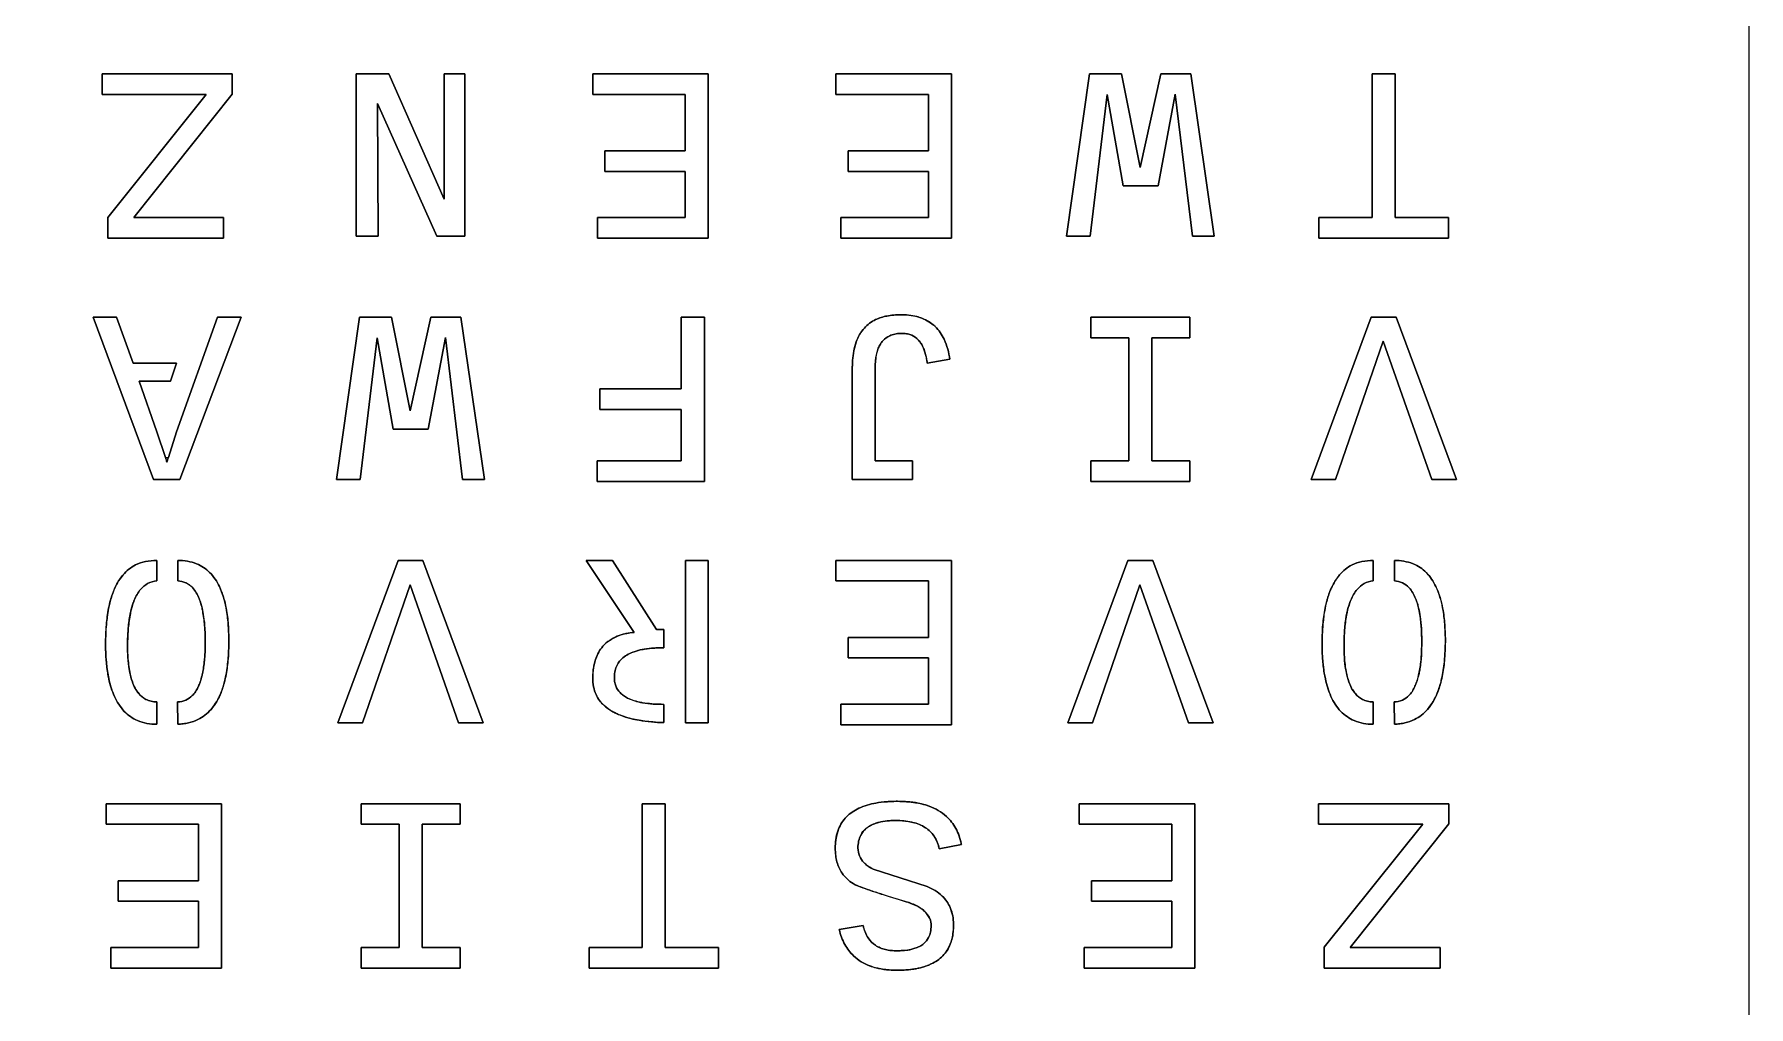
# Model space of a CAD drawing. Header units: millimetres. Extents: x -500 to 0, y -500 to 0.
# Drawn here: x -234.9 to 0, y -266.4 to -133.2 of the extents above; entities that cross this region are included whole.
import ezdxf

# ---------------------------------------------------------------- set-up
doc = ezdxf.new("R2010")
doc.units = ezdxf.units.MM
doc.layers.get('0').update_dxf_attribs({"color": 70})

msp = doc.modelspace()

# ---------------------------------------------------------------- linework, layer by layer
for points in [[(-500, 0), (0, 0), (0, -500), (-500, -500)], [(0, 0), (0, -500), (-500, -500), (-500, 0)], [(0, -500), (-500, -500), (-500, 0), (0, 0)], [(-207.76, -138.64), (-225.6, -138.64), (-225.6, -141.46), (-211.33, -141.46), (-224.82, -158.31), (-224.82, -161.15), (-208.96, -161.15), (-208.96, -158.34), (-221.24, -158.34), (-207.76, -141.41)], [(-225.6, -138.64), (-207.76, -138.64), (-207.76, -141.41), (-221.24, -158.34), (-208.96, -158.34), (-208.96, -161.15), (-224.82, -161.15), (-224.82, -158.31), (-211.33, -141.46), (-225.6, -141.46)], [(-208.96, -158.34), (-208.96, -161.15), (-224.82, -161.15), (-224.82, -158.31), (-211.33, -141.46), (-225.6, -141.46), (-225.6, -138.64), (-207.76, -138.64), (-207.76, -141.41), (-221.24, -158.34)], [(-178.74, -155.81), (-186.33, -138.64), (-190.79, -138.64), (-190.79, -160.89), (-187.76, -160.89), (-187.86, -142.72), (-179.71, -160.89), (-175.89, -160.89), (-175.89, -138.64), (-178.72, -138.64)], [(-186.33, -138.64), (-178.74, -155.81), (-178.72, -138.64), (-175.89, -138.64), (-175.89, -160.89), (-179.71, -160.89), (-187.86, -142.72), (-187.76, -160.89), (-190.79, -160.89), (-190.79, -138.64)], [(-178.72, -138.64), (-178.74, -155.81), (-186.33, -138.64), (-190.79, -138.64), (-190.79, -160.89), (-187.76, -160.89), (-187.86, -142.72), (-179.71, -160.89), (-175.89, -160.89), (-175.89, -138.64)], [(-142.55, -161.15), (-142.55, -138.64), (-158.38, -138.64), (-158.38, -141.46), (-145.71, -141.46), (-145.71, -149.19), (-156.72, -149.19), (-156.72, -152.01), (-145.71, -152.01), (-145.71, -158.34), (-157.71, -158.34), (-157.71, -161.15)], [(-142.55, -138.64), (-142.55, -161.15), (-157.71, -161.15), (-157.71, -158.34), (-145.71, -158.34), (-145.71, -152.01), (-156.72, -152.01), (-156.72, -149.19), (-145.71, -149.19), (-145.71, -141.46), (-158.38, -141.46), (-158.38, -138.64)], [(-156.72, -149.19), (-145.71, -149.19), (-145.71, -141.46), (-158.38, -141.46), (-158.38, -138.64), (-142.55, -138.64), (-142.55, -161.15), (-157.71, -161.15), (-157.71, -158.34), (-145.71, -158.34), (-145.71, -152.01), (-156.72, -152.01)], [(-109.22, -161.15), (-109.22, -138.64), (-125.05, -138.64), (-125.05, -141.46), (-112.37, -141.46), (-112.37, -149.19), (-123.39, -149.19), (-123.39, -152.01), (-112.37, -152.01), (-112.37, -158.34), (-124.38, -158.34), (-124.38, -161.15)], [(-109.22, -138.64), (-109.22, -161.15), (-124.38, -161.15), (-124.38, -158.34), (-112.37, -158.34), (-112.37, -152.01), (-123.39, -152.01), (-123.39, -149.19), (-112.37, -149.19), (-112.37, -141.46), (-125.05, -141.46), (-125.05, -138.64)], [(-123.39, -149.19), (-112.37, -149.19), (-112.37, -141.46), (-125.05, -141.46), (-125.05, -138.64), (-109.22, -138.64), (-109.22, -161.15), (-124.38, -161.15), (-124.38, -158.34), (-112.37, -158.34), (-112.37, -152.01), (-123.39, -152.01)], [(-85.94, -138.64), (-90.32, -138.64), (-93.46, -160.89), (-90.23, -160.89), (-87.91, -141.48), (-85.7, -154), (-80.92, -154), (-78.56, -141.45), (-76.22, -160.89), (-73.22, -160.89), (-76.44, -138.64), (-80.56, -138.64), (-83.37, -151.49)], [(-90.32, -138.64), (-85.94, -138.64), (-83.37, -151.49), (-80.56, -138.64), (-76.44, -138.64), (-73.22, -160.89), (-76.22, -160.89), (-78.56, -141.45), (-80.92, -154), (-85.7, -154), (-87.91, -141.48), (-90.23, -160.89), (-93.46, -160.89)], [(-80.56, -138.64), (-83.37, -151.49), (-85.94, -138.64), (-90.32, -138.64), (-93.46, -160.89), (-90.23, -160.89), (-87.91, -141.48), (-85.7, -154), (-80.92, -154), (-78.56, -141.45), (-76.22, -160.89), (-73.22, -160.89), (-76.44, -138.64)], [(-51.58, -138.64), (-51.58, -158.34), (-58.88, -158.34), (-58.88, -161.15), (-41.14, -161.15), (-41.14, -158.34), (-48.44, -158.34), (-48.44, -138.64)], [(-51.58, -158.34), (-51.58, -138.64), (-48.44, -138.64), (-48.44, -158.34), (-41.14, -158.34), (-41.14, -161.15), (-58.88, -161.15), (-58.88, -158.34)], [(-58.88, -158.34), (-51.58, -158.34), (-51.58, -138.64), (-48.44, -138.64), (-48.44, -158.34), (-41.14, -158.34), (-41.14, -161.15), (-58.88, -161.15)], [(-216.51, -191.2), (-215.38, -187.7), (-209.78, -171.98), (-206.55, -171.98), (-214.96, -194.22), (-218.54, -194.22), (-226.8, -171.98), (-223.6, -171.98), (-221.32, -178.27), (-215.38, -178.27), (-216.21, -180.74), (-220.52, -180.74), (-218.11, -187.7), (-216.9, -191.2)], [(-226.8, -171.98), (-218.54, -194.22)], [(-223.6, -171.98), (-226.8, -171.98)], [(-221.32, -178.27), (-223.6, -171.98)], [(-209.78, -171.98), (-215.38, -187.7)], [(-214.96, -194.22), (-206.55, -171.98)], [(-206.55, -171.98), (-209.78, -171.98)], [(-185.94, -171.98), (-190.32, -171.98), (-193.46, -194.22), (-190.23, -194.22), (-187.91, -174.81), (-185.7, -187.33), (-180.92, -187.33), (-178.56, -174.78), (-176.22, -194.22), (-173.22, -194.22), (-176.44, -171.98), (-180.56, -171.98), (-183.37, -184.82)], [(-190.32, -171.98), (-185.94, -171.98), (-183.37, -184.82), (-180.56, -171.98), (-176.44, -171.98), (-173.22, -194.22), (-176.22, -194.22), (-178.56, -174.78), (-180.92, -187.33), (-185.7, -187.33), (-187.91, -174.81), (-190.23, -194.22), (-193.46, -194.22)], [(-180.56, -171.98), (-183.37, -184.82), (-185.94, -171.98), (-190.32, -171.98), (-193.46, -194.22), (-190.23, -194.22), (-187.91, -174.81), (-185.7, -187.33), (-180.92, -187.33), (-178.56, -174.78), (-176.22, -194.22), (-173.22, -194.22), (-176.44, -171.98)], [(-146.24, -184.64), (-146.24, -191.67), (-157.78, -191.67), (-157.78, -194.49), (-143.08, -194.49), (-143.08, -171.98), (-146.24, -171.98), (-146.24, -181.82), (-157.38, -181.82), (-157.38, -184.64)], [(-146.24, -191.67), (-146.24, -184.64), (-157.38, -184.64), (-157.38, -181.82), (-146.24, -181.82), (-146.24, -171.98), (-143.08, -171.98), (-143.08, -194.49), (-157.78, -194.49), (-157.78, -191.67)], [(-146.24, -171.98), (-146.24, -181.82), (-157.38, -181.82), (-157.38, -184.64), (-146.24, -184.64), (-146.24, -191.67), (-157.78, -191.67), (-157.78, -194.49), (-143.08, -194.49), (-143.08, -171.98)], [(-90.12, -194.49), (-76.55, -194.49), (-76.55, -191.67), (-81.76, -191.67), (-81.76, -174.79), (-76.55, -174.79), (-76.55, -171.98), (-90.12, -171.98), (-90.12, -174.79), (-84.91, -174.79), (-84.91, -191.67), (-90.12, -191.67)], [(-76.55, -194.49), (-90.12, -194.49), (-90.12, -191.67), (-84.91, -191.67), (-84.91, -174.79), (-90.12, -174.79), (-90.12, -171.98), (-76.55, -171.98), (-76.55, -174.79), (-81.76, -174.79), (-81.76, -191.67), (-76.55, -191.67)], [(-90.12, -191.67), (-84.91, -191.67), (-84.91, -174.79), (-90.12, -174.79), (-90.12, -171.98), (-76.55, -171.98), (-76.55, -174.79), (-81.76, -174.79), (-81.76, -191.67), (-76.55, -191.67), (-76.55, -194.49), (-90.12, -194.49)], [(-48.31, -171.98), (-51.71, -171.98), (-59.96, -194.22), (-56.59, -194.22), (-50.07, -175.29), (-43.43, -194.22), (-40.05, -194.22)], [(-51.71, -171.98), (-48.31, -171.98), (-40.05, -194.22), (-43.43, -194.22), (-50.07, -175.29), (-56.59, -194.22), (-59.96, -194.22)], [(-56.59, -194.22), (-59.96, -194.22), (-51.71, -171.98), (-48.31, -171.98), (-40.05, -194.22), (-43.43, -194.22), (-50.07, -175.29)], [(-215.38, -178.27), (-221.32, -178.27)], [(-216.21, -180.74), (-215.38, -178.27)], [(-220.52, -180.74), (-216.21, -180.74)], [(-218.11, -187.7), (-220.52, -180.74)], [(-122.81, -178.9), (-122.81, -194.22)], [(-216.9, -191.2), (-218.11, -187.7)], [(-215.38, -187.7), (-216.51, -191.2)], [(-114.55, -191.65), (-119.67, -191.65)], [(-114.55, -194.22), (-114.55, -191.65)], [(-218.54, -194.22), (-214.96, -194.22)], [(-122.81, -194.22), (-114.55, -194.22)], [(-218.11, -208.11), (-218.11, -205.31)], [(-215.21, -205.31), (-215.21, -208.11)], [(-181.65, -205.31), (-185.04, -205.31), (-193.3, -227.56), (-189.92, -227.56), (-183.4, -208.63), (-176.77, -227.56), (-173.38, -227.56)], [(-185.04, -205.31), (-181.65, -205.31), (-173.38, -227.56), (-176.77, -227.56), (-183.4, -208.63), (-189.92, -227.56), (-193.3, -227.56)], [(-189.92, -227.56), (-183.4, -208.63), (-176.77, -227.56), (-173.38, -227.56), (-181.65, -205.31), (-185.04, -205.31), (-193.3, -227.56)], [(-159.29, -205.31), (-152.7, -215.16)], [(-155.67, -205.31), (-159.29, -205.31)], [(-149.63, -214.79), (-155.67, -205.31)], [(-142.55, -205.31), (-145.68, -205.31), (-145.68, -227.56), (-142.55, -227.56)], [(-145.68, -205.31), (-142.55, -205.31), (-142.55, -227.56), (-145.68, -227.56)], [(-145.68, -205.31), (-142.55, -205.31), (-142.55, -227.56), (-145.68, -227.56)], [(-109.22, -227.82), (-109.22, -205.31), (-125.05, -205.31), (-125.05, -208.12), (-112.37, -208.12), (-112.37, -215.86), (-123.39, -215.86), (-123.39, -218.67), (-112.37, -218.67), (-112.37, -225.01), (-124.38, -225.01), (-124.38, -227.82)], [(-109.22, -205.31), (-109.22, -227.82), (-124.38, -227.82), (-124.38, -225.01), (-112.37, -225.01), (-112.37, -218.67), (-123.39, -218.67), (-123.39, -215.86), (-112.37, -215.86), (-112.37, -208.12), (-125.05, -208.12), (-125.05, -205.31)], [(-123.39, -218.67), (-112.37, -218.67), (-112.37, -225.01), (-124.38, -225.01), (-124.38, -227.82), (-109.22, -227.82), (-109.22, -205.31), (-125.05, -205.31), (-125.05, -208.12), (-112.37, -208.12), (-112.37, -215.86), (-123.39, -215.86)], [(-81.65, -205.31), (-85.04, -205.31), (-93.3, -227.56), (-89.92, -227.56), (-83.4, -208.63), (-76.77, -227.56), (-73.38, -227.56)], [(-85.04, -205.31), (-81.65, -205.31), (-73.38, -227.56), (-76.77, -227.56), (-83.4, -208.63), (-89.92, -227.56), (-93.3, -227.56)], [(-89.92, -227.56), (-83.4, -208.63), (-76.77, -227.56), (-73.38, -227.56), (-81.65, -205.31), (-85.04, -205.31), (-93.3, -227.56)], [(-51.45, -208.11), (-51.45, -205.31)], [(-48.54, -205.31), (-48.54, -208.11)], [(-148.64, -214.79), (-149.63, -214.79)], [(-148.64, -227.53), (-148.64, -225.03)], [(-209.22, -261.15), (-209.22, -238.64), (-225.05, -238.64), (-225.05, -241.46), (-212.37, -241.46), (-212.37, -249.19), (-223.39, -249.19), (-223.39, -252.01), (-212.37, -252.01), (-212.37, -258.34), (-224.38, -258.34), (-224.38, -261.15)], [(-209.22, -238.64), (-209.22, -261.15), (-224.38, -261.15), (-224.38, -258.34), (-212.37, -258.34), (-212.37, -252.01), (-223.39, -252.01), (-223.39, -249.19), (-212.37, -249.19), (-212.37, -241.46), (-225.05, -241.46), (-225.05, -238.64)], [(-223.39, -252.01), (-212.37, -252.01), (-212.37, -258.34), (-224.38, -258.34), (-224.38, -261.15), (-209.22, -261.15), (-209.22, -238.64), (-225.05, -238.64), (-225.05, -241.46), (-212.37, -241.46), (-212.37, -249.19), (-223.39, -249.19)], [(-190.12, -261.15), (-176.55, -261.15), (-176.55, -258.34), (-181.76, -258.34), (-181.76, -241.46), (-176.55, -241.46), (-176.55, -238.64), (-190.12, -238.64), (-190.12, -241.46), (-184.91, -241.46), (-184.91, -258.34), (-190.12, -258.34)], [(-176.55, -261.15), (-190.12, -261.15), (-190.12, -258.34), (-184.91, -258.34), (-184.91, -241.46), (-190.12, -241.46), (-190.12, -238.64), (-176.55, -238.64), (-176.55, -241.46), (-181.76, -241.46), (-181.76, -258.34), (-176.55, -258.34)], [(-190.12, -258.34), (-184.91, -258.34), (-184.91, -241.46), (-190.12, -241.46), (-190.12, -238.64), (-176.55, -238.64), (-176.55, -241.46), (-181.76, -241.46), (-181.76, -258.34), (-176.55, -258.34), (-176.55, -261.15), (-190.12, -261.15)], [(-151.58, -238.64), (-151.58, -258.34), (-158.88, -258.34), (-158.88, -261.15), (-141.14, -261.15), (-141.14, -258.34), (-148.44, -258.34), (-148.44, -238.64)], [(-151.58, -258.34), (-151.58, -238.64), (-148.44, -238.64), (-148.44, -258.34), (-141.14, -258.34), (-141.14, -261.15), (-158.88, -261.15), (-158.88, -258.34)], [(-158.88, -258.34), (-151.58, -258.34), (-151.58, -238.64), (-148.44, -238.64), (-148.44, -258.34), (-141.14, -258.34), (-141.14, -261.15), (-158.88, -261.15)], [(-75.89, -261.15), (-75.89, -238.64), (-91.71, -238.64), (-91.71, -241.46), (-79.04, -241.46), (-79.04, -249.19), (-90.05, -249.19), (-90.05, -252.01), (-79.04, -252.01), (-79.04, -258.34), (-91.04, -258.34), (-91.04, -261.15)], [(-75.89, -238.64), (-75.89, -261.15), (-91.04, -261.15), (-91.04, -258.34), (-79.04, -258.34), (-79.04, -252.01), (-90.05, -252.01), (-90.05, -249.19), (-79.04, -249.19), (-79.04, -241.46), (-91.71, -241.46), (-91.71, -238.64)], [(-90.05, -252.01), (-79.04, -252.01), (-79.04, -258.34), (-91.04, -258.34), (-91.04, -261.15), (-75.89, -261.15), (-75.89, -238.64), (-91.71, -238.64), (-91.71, -241.46), (-79.04, -241.46), (-79.04, -249.19), (-90.05, -249.19)], [(-41.09, -238.64), (-58.93, -238.64), (-58.93, -241.46), (-44.66, -241.46), (-58.15, -258.31), (-58.15, -261.15), (-42.29, -261.15), (-42.29, -258.34), (-54.58, -258.34), (-41.09, -241.41)], [(-58.93, -238.64), (-41.09, -238.64), (-41.09, -241.41), (-54.58, -258.34), (-42.29, -258.34), (-42.29, -261.15), (-58.15, -261.15), (-58.15, -258.31), (-44.66, -241.46), (-58.93, -241.46)], [(-42.29, -258.34), (-42.29, -261.15), (-58.15, -261.15), (-58.15, -258.31), (-44.66, -241.46), (-58.93, -241.46), (-58.93, -238.64), (-41.09, -238.64), (-41.09, -241.41), (-54.58, -258.34)]]:
    msp.add_lwpolyline(points, close=True)
for points in [[(-116.21, -171.65, 0.022177), (-117.14, -171.69, 0.027284), (-118.07, -171.82, 0.030546), (-118.86, -172.02, 0.035351), (-119.62, -172.32, 0.097141), (-121.16, -173.47, 0.054806), (-121.81, -174.37, 0.043025), (-122.27, -175.37, 0.026969), (-122.53, -176.23, 0.033245), (-122.74, -177.56, 0.024499), (-122.81, -178.9), (-122.81, -178.79, -0.015247), (-122.77, -177.92, -0.030102), (-122.61, -176.63, -0.039386), (-122.27, -175.37, -0.045836), (-121.81, -174.37, -0.052047), (-121.16, -173.47, -0.097309), (-119.62, -172.32, -0.033405), (-118.86, -172.02, -0.027311), (-118.07, -171.82, -0.026699), (-117.14, -171.69, -0.021134)], [(-109.45, -177.75, 0.031147), (-109.74, -176.35, 0.043272), (-110.23, -175.01, 0.043342), (-110.77, -174.09, 0.048162), (-111.46, -173.27, 0.051888), (-112.31, -172.61, 0.047703), (-113.27, -172.13, 0.028636), (-113.98, -171.9, 0.035267), (-115.09, -171.7, 0.02929), (-116.21, -171.65), (-116.02, -171.65, -0.006023), (-115.67, -171.66, -0.034406), (-114.45, -171.8, -0.047138), (-113.27, -172.13, -0.099807), (-111.46, -173.27, -0.049037), (-110.77, -174.09, -0.039971), (-110.23, -175.01, -0.043265), (-109.74, -176.35, -0.032114)], [(-216.71, -191.85, 0.004562), (-216.62, -191.59, 0.002784), (-216.51, -191.2, -0.002721), (-216.62, -191.59, -0.00707), (-216.71, -191.85, -0.00707), (-216.79, -191.59, -0.002721), (-216.9, -191.2, 0.002784), (-216.79, -191.59, 0.004562)], [(-208.23, -216.54), (-208.23, -216.41, 0.017774), (-208.3, -214.29, 0.023986), (-208.54, -212.19), (-208.57, -211.98, 0.009628), (-208.61, -211.78, 0.02619), (-208.97, -210.32, 0.036082), (-209.51, -208.9, 0.038205), (-210.1, -207.87, 0.049404), (-210.86, -206.95, 0.100065), (-212.65, -205.77, 0.05437), (-213.91, -205.42, 0.041632), (-215.21, -205.31, -0.043604), (-213.91, -205.42, -0.053672), (-212.65, -205.77, -0.10088), (-210.86, -206.95, -0.04614), (-210.1, -207.87, -0.038452), (-209.51, -208.9), (-209.47, -209, -0.038473), (-208.9, -210.57, -0.007011), (-208.84, -210.77, -0.022299), (-208.54, -212.19, -0.025048), (-208.29, -214.36, -0.004612), (-208.28, -214.5, -0.009797), (-208.28, -214.63, -0.015233)], [(-41.56, -216.54), (-41.56, -216.41, 0.017774), (-41.63, -214.29, 0.023986), (-41.87, -212.19), (-41.91, -211.98, 0.009628), (-41.94, -211.78, 0.02619), (-42.31, -210.32, 0.036082), (-42.85, -208.9, 0.038205), (-43.44, -207.87, 0.049404), (-44.19, -206.95, 0.100065), (-45.98, -205.77, 0.05437), (-47.24, -205.42, 0.041632), (-48.54, -205.31, -0.043604), (-47.24, -205.42, -0.053672), (-45.98, -205.77, -0.10088), (-44.19, -206.95, -0.04614), (-43.44, -207.87, -0.038452), (-42.85, -208.9), (-42.8, -209, -0.038473), (-42.23, -210.57, -0.007011), (-42.18, -210.77, -0.022299), (-41.87, -212.19, -0.025048), (-41.63, -214.36, -0.004612), (-41.62, -214.5, -0.009797), (-41.61, -214.63, -0.015233)], [(-222.1, -216.59), (-222.1, -216.4, -0.013045), (-222.03, -214.97), (-222.02, -214.83, -0.010498), (-221.92, -213.79, -0.007082), (-221.87, -213.4, -0.012354), (-221.75, -212.73, -0.013207), (-221.65, -212.22), (-221.6, -212.04, -0.035628), (-221.19, -210.75, -0.035127), (-220.81, -209.97, -0.048696), (-220.31, -209.27, -0.092038), (-219.35, -208.48, -0.099784), (-218.11, -208.11, 0.100052), (-219.35, -208.48, 0.09259), (-220.31, -209.27, 0.044232), (-220.81, -209.97, 0.032516), (-221.19, -210.75), (-221.26, -210.92), (-221.32, -211.09, 0.032563), (-221.69, -212.43), (-221.72, -212.56, 0.028742), (-222, -214.57, 0.017852)], [(-215.21, -208.11, -0.09718), (-214.12, -208.37, -0.097977), (-213.21, -209.03, -0.055975), (-212.69, -209.73, -0.037104), (-212.3, -210.53, -0.014347), (-212.17, -210.88), (-212.12, -211.04), (-212.07, -211.21, -0.018754), (-211.9, -211.84, -0.02033), (-211.69, -212.98, -0.021067), (-211.51, -214.69), (-211.51, -214.75), (-211.49, -215.17), (-211.48, -215.48, -0.005877), (-211.46, -216.42, 0.008242), (-211.47, -215.67), (-211.48, -215.51), (-211.48, -215.35), (-211.49, -215.2), (-211.49, -215.05, 0.008965), (-211.53, -214.47, 0.026843), (-211.77, -212.47), (-211.81, -212.22), (-211.86, -212.01, 0.017872), (-212.05, -211.26, 0.023114), (-212.3, -210.53, 0.038926), (-212.69, -209.73, 0.054409), (-213.21, -209.03, 0.097308), (-214.12, -208.37, 0.097257)], [(-55.44, -216.59), (-55.43, -216.4, -0.013045), (-55.37, -214.97), (-55.36, -214.83, -0.010498), (-55.25, -213.79, -0.007082), (-55.2, -213.4, -0.012354), (-55.09, -212.73, -0.013207), (-54.98, -212.22), (-54.94, -212.04, -0.035628), (-54.52, -210.75, -0.035127), (-54.14, -209.97, -0.048696), (-53.65, -209.27, -0.092038), (-52.68, -208.48, -0.099784), (-51.45, -208.11, 0.100052), (-52.68, -208.48, 0.09259), (-53.65, -209.27, 0.044232), (-54.14, -209.97, 0.032516), (-54.52, -210.75), (-54.59, -210.92), (-54.65, -211.09, 0.032563), (-55.03, -212.43), (-55.05, -212.56, 0.028742), (-55.34, -214.57, 0.017852)], [(-48.54, -208.11, -0.09718), (-47.45, -208.37, -0.097977), (-46.55, -209.03, -0.055975), (-46.02, -209.73, -0.037104), (-45.64, -210.53, -0.014347), (-45.5, -210.88), (-45.45, -211.04), (-45.4, -211.21, -0.018754), (-45.23, -211.84, -0.02033), (-45.02, -212.98, -0.021067), (-44.85, -214.69), (-44.84, -214.75), (-44.82, -215.17), (-44.81, -215.48, -0.005877), (-44.8, -216.42, 0.008242), (-44.81, -215.67), (-44.81, -215.51), (-44.82, -215.35), (-44.82, -215.2), (-44.83, -215.05, 0.008965), (-44.86, -214.47, 0.026843), (-45.1, -212.47), (-45.15, -212.22), (-45.19, -212.01, 0.017872), (-45.38, -211.26, 0.023114), (-45.64, -210.53, 0.038926), (-46.02, -209.73, 0.054409), (-46.55, -209.03, 0.097308), (-47.45, -208.37, 0.097257)], [(-152.7, -215.16), (-152.78, -215.17), (-152.94, -215.18, 0.032262), (-154.13, -215.41, 0.012835), (-154.2, -215.43, 0.043133), (-155.27, -215.81, 0.018749), (-155.69, -216.03, 0.0724), (-156.82, -216.89, 0.050369), (-157.43, -217.67, 0.045582), (-157.87, -218.55, 0.053338), (-158.25, -219.95, 0.022957), (-158.34, -220.67, 0.01654), (-158.35, -220.76, 0.014526), (-158.37, -221.4), (-158.37, -221.31, -0.038046), (-158.24, -219.91, -0.026493), (-158.1, -219.22, -0.016694), (-157.99, -218.88, -0.015151), (-157.97, -218.8, -0.017218), (-157.92, -218.67, -0.014468), (-157.87, -218.55, -0.048109), (-157.43, -217.67, -0.053781), (-156.82, -216.89, -0.048803), (-156.09, -216.28), (-155.99, -216.21, -0.037593), (-155.27, -215.81, -0.048676), (-154.01, -215.38), (-153.85, -215.34, -0.011807), (-153.56, -215.28, -0.013394), (-153.46, -215.26, -0.018483)], [(-211.46, -216.42, -0.015852), (-211.52, -218.3, -0.012884), (-211.6, -219.24, -0.01431), (-211.72, -220.17), (-211.75, -220.33, -0.01113), (-211.87, -220.94, -0.009524), (-211.92, -221.16), (-211.97, -221.36, -0.010473), (-212.07, -221.7, -0.021785), (-212.09, -221.76, -0.037371), (-212.46, -222.69, -0.033041), (-212.8, -223.29, -0.046987), (-213.24, -223.83, -0.095315), (-214.12, -224.44, -0.099238), (-215.25, -224.69, 0.048287), (-214.67, -224.62, 0.054131), (-214.12, -224.44, 0.093931), (-213.24, -223.83, 0.046866), (-212.8, -223.29, 0.037185), (-212.46, -222.69, 0.011566), (-212.39, -222.54, 0.024327), (-212.16, -221.97, 0.023966), (-211.9, -221.08, 0.02179), (-211.89, -221.02, 0.015352), (-211.72, -220.17, 0.013601), (-211.6, -219.24, 0.015951), (-211.49, -217.83, 0.021243), (-211.49, -217.74, 0.00991)], [(-215.21, -227.75, 0.021828), (-214.48, -227.69, 0.028063), (-213.75, -227.56, 0.057148), (-212.46, -227.11, 0.100478), (-210.67, -225.72, 0.02653), (-210.2, -225.11, 0.036031), (-209.61, -224.11), (-209.55, -223.98, 0.025499), (-209.16, -223.04, 0.018091), (-208.91, -222.25, 0.01027), (-208.74, -221.55), (-208.67, -221.24, 0.029525), (-208.33, -218.9, 0.009818), (-208.26, -217.72, 0.010294), (-208.23, -216.54), (-208.23, -216.75, -0.010562), (-208.24, -216.95), (-208.24, -217.33, -0.013141), (-208.32, -218.78, -0.026019), (-208.61, -220.94, -0.016771), (-208.84, -222, -0.011787), (-208.88, -222.13, -0.018978), (-209.16, -223.04, -0.010963), (-209.3, -223.4, -0.038424), (-209.88, -224.62, -0.047272), (-210.67, -225.72, -0.100021), (-212.46, -227.11, -0.055736), (-213.75, -227.56, -0.023784), (-214.48, -227.69, -0.02348)], [(-44.8, -216.42, -0.015852), (-44.85, -218.3, -0.012884), (-44.93, -219.24, -0.01431), (-45.06, -220.17), (-45.08, -220.33, -0.01113), (-45.2, -220.94, -0.009524), (-45.26, -221.16), (-45.31, -221.36, -0.010473), (-45.41, -221.7, -0.021785), (-45.43, -221.76, -0.037371), (-45.79, -222.69, -0.033041), (-46.13, -223.29, -0.046987), (-46.57, -223.83, -0.095315), (-47.45, -224.44, -0.099238), (-48.59, -224.69, 0.048287), (-48.01, -224.62, 0.054131), (-47.45, -224.44, 0.093931), (-46.57, -223.83, 0.046866), (-46.13, -223.29, 0.037185), (-45.79, -222.69, 0.011566), (-45.72, -222.54, 0.024327), (-45.49, -221.97, 0.023966), (-45.24, -221.08, 0.02179), (-45.22, -221.02, 0.015352), (-45.06, -220.17, 0.013601), (-44.93, -219.24, 0.015951), (-44.82, -217.83, 0.021243), (-44.82, -217.74, 0.00991)], [(-48.54, -227.75, 0.021828), (-47.81, -227.69, 0.028063), (-47.09, -227.56, 0.057148), (-45.8, -227.11, 0.100478), (-44, -225.72, 0.02653), (-43.53, -225.11, 0.036031), (-42.94, -224.11), (-42.88, -223.98, 0.025499), (-42.5, -223.04, 0.018091), (-42.25, -222.25, 0.01027), (-42.07, -221.55), (-42, -221.24, 0.029525), (-41.67, -218.9, 0.009818), (-41.59, -217.72, 0.010294), (-41.56, -216.54), (-41.57, -216.75, -0.010562), (-41.57, -216.95), (-41.58, -217.33, -0.013141), (-41.66, -218.78, -0.026019), (-41.94, -220.94, -0.016771), (-42.18, -222, -0.011787), (-42.21, -222.13, -0.018978), (-42.5, -223.04, -0.010963), (-42.63, -223.4, -0.038424), (-43.22, -224.62, -0.047272), (-44, -225.72, -0.100021), (-45.8, -227.11, -0.055736), (-47.09, -227.56, -0.023784), (-47.81, -227.69, -0.02348)], [(-158.37, -221.4, 0.050398), (-158.26, -222.61, 0.057206), (-157.92, -223.68, 0.10023), (-156.82, -225.18, 0.054755), (-155.76, -225.95, 0.0218), (-155.18, -226.26, 0.010832), (-155.11, -226.29, 0.018071), (-154.98, -226.35, 0.010869), (-154.58, -226.52, 0.032778), (-153.14, -226.97, 0.017387), (-152.03, -227.21, 0.019879), (-150.34, -227.43, 0.014401), (-148.64, -227.53, -0.013948), (-150.15, -227.44), (-150.44, -227.42, -0.026793), (-152.54, -227.11, -0.019543), (-153.57, -226.86, -0.02257), (-154.58, -226.52, -0.020805), (-155.18, -226.26), (-155.4, -226.15, -0.015295), (-155.59, -226.05, -0.012201), (-155.68, -226, -0.057523), (-156.82, -225.18, -0.049822), (-157.44, -224.49, -0.051548), (-157.92, -223.68, -0.060135), (-158.26, -222.61, -0.051462)], [(-148.64, -225.03), (-149.01, -225.02, -0.017236), (-150.29, -224.96, -0.023434), (-151.57, -224.8, -0.016979), (-151.7, -224.78, -0.028059), (-152.68, -224.54, -0.042481), (-153.62, -224.16, -0.038767), (-154.16, -223.83, -0.045385), (-154.63, -223.42, -0.098627), (-155.21, -222.5, -0.053792), (-155.37, -221.88, -0.043393), (-155.41, -221.24, 0.043839), (-155.37, -221.88, 0.05372), (-155.21, -222.5, 0.098824), (-154.63, -223.42, 0.049638), (-154.16, -223.83, 0.036024), (-153.62, -224.16, 0.045256), (-152.62, -224.55, 0.030856), (-151.57, -224.8, 0.025421), (-150.11, -224.98), (-149.74, -225, 0.007152), (-149.19, -225.02, 0.000582), (-149.06, -225.02)], [(-122.04, -244.7, -0.053933), (-121.94, -243.76, -0.066049), (-121.66, -242.95, -0.101042), (-120.94, -242.04, -0.055644), (-120.31, -241.61), (-120.22, -241.57, -0.017938), (-119.92, -241.43, -0.013291), (-119.61, -241.32, -0.014277), (-119.44, -241.26), (-119.36, -241.24), (-119.28, -241.22), (-119.21, -241.2, -0.036893), (-118.03, -241, -0.02542), (-116.84, -240.94, 0.031509), (-118.24, -241.02, 0.014733), (-118.32, -241.03, 0.047442), (-119.61, -241.32, 0.04374), (-120.31, -241.61, 0.05275), (-120.94, -242.04, 0.099619), (-121.66, -242.95, 0.063942), (-121.94, -243.76, 0.051783)], [(-125.15, -244.74), (-125.14, -244.98, 0.027588), (-125.08, -245.8, 0.031498), (-124.91, -246.61, 0.083596), (-124.2, -248.16, 0.051093), (-123.52, -248.95, 0.046846), (-122.71, -249.59, -0.045881), (-123.52, -248.95, -0.05374), (-124.2, -248.16, -0.083074), (-124.91, -246.61, -0.036495), (-125.09, -245.69), (-125.12, -245.45), (-125.13, -245.27, -0.008784), (-125.14, -245.01, -0.011086), (-125.15, -244.88, -0.014373)], [(-122.71, -249.59, 0.030103), (-122.43, -249.74, 0.013136), (-121.94, -249.95, 0.006726), (-121.75, -250.03, 0.012344), (-121.71, -250.04, 0.010225), (-120.42, -250.5), (-120.11, -250.61, 0.016159), (-120.03, -250.63), (-119.46, -250.82), (-118.96, -250.98), (-118.85, -251.02), (-118.74, -251.05), (-117.91, -251.31, 0.001843), (-116.67, -251.69), (-115.42, -252.06), (-115.58, -252.02), (-116.79, -251.65), (-117.7, -251.38), (-118.38, -251.16), (-118.89, -251, -0.004589), (-120.42, -250.5), (-120.71, -250.4, -0.010021), (-121.72, -250.04), (-121.97, -249.94), (-122.16, -249.86), (-122.3, -249.8), (-122.4, -249.75, -0.033904)], [(-108.95, -255.29), (-108.95, -255.13, 0.040429), (-109.06, -254.01, 0.053746), (-109.4, -252.87, 0.100688), (-110.49, -251.29, 0.054188), (-111.46, -250.54, 0.040903), (-112.55, -249.99, -0.042399), (-111.46, -250.54, -0.054169), (-110.49, -251.29, -0.100002), (-109.4, -252.87, -0.055815), (-109.06, -254.01, -0.013291), (-109.01, -254.33), (-108.99, -254.45, -0.028205)], [(-115.42, -252.06), (-115.22, -252.13, -0.042385), (-113.89, -252.69), (-113.82, -252.73, -0.033142), (-113.25, -253.09, -0.046293), (-112.75, -253.53, -0.02385), (-112.59, -253.72, -0.070555), (-112.2, -254.36, -0.100047), (-112.01, -255.35, 0.100161), (-112.2, -254.36, 0.090683), (-112.75, -253.53, 0.046973), (-113.29, -253.07, 0.035613), (-113.89, -252.69, 0.0273), (-114.64, -252.34, 0.014012), (-115.03, -252.19, 0.024417), (-115.08, -252.18, 0.024214), (-115.12, -252.16, 0.007783)], [(-124.61, -255.89, 0.028326), (-124.29, -256.93, 0.034933), (-123.83, -257.92, 0.038256), (-123.29, -258.76, 0.041232), (-122.63, -259.49, 0.052886), (-121.61, -260.28, 0.047703), (-120.46, -260.84, 0.02943), (-119.55, -261.13, 0.034885), (-118.14, -261.38, 0.011289), (-117.96, -261.39, 0.024104), (-116.71, -261.45), (-116.82, -261.45, -0.036834), (-118.67, -261.31, -0.01047), (-119.12, -261.22, -0.019286), (-119.8, -261.06, -0.007038), (-120.13, -260.96, -0.014312), (-120.21, -260.93, -0.01675), (-120.33, -260.89, -0.015286), (-120.46, -260.84, -0.045428), (-121.61, -260.28, -0.051698), (-122.63, -259.49, -0.039537), (-123.29, -258.76, -0.036146), (-123.83, -257.92, -0.035672), (-124.29, -256.93, -0.029924)], [(-116.69, -258.79, -0.025476), (-117.48, -258.75, -0.034593), (-118.27, -258.62, -0.040225), (-118.98, -258.39, -0.046789), (-119.64, -258.04, -0.100948), (-120.64, -257.03, -0.05481), (-121.06, -256.21, -0.03951), (-121.32, -255.32, 0.042615), (-121.06, -256.21, 0.05362), (-120.64, -257.03, 0.09971), (-119.64, -258.04, 0.049578), (-118.98, -258.39, 0.039654), (-118.27, -258.62, 0.031782), (-117.48, -258.75, 0.025837)], [(-116.71, -261.45, 0.018812), (-115.39, -261.4, 0.012664), (-115.22, -261.39, 0.022232), (-114.08, -261.24), (-113.95, -261.21), (-113.82, -261.18, 0.011119), (-113.35, -261.08, 0.047082), (-112, -260.59, 0.041621), (-111.16, -260.11, 0.049312), (-110.42, -259.49, 0.099975), (-109.39, -257.88, 0.054935), (-109.04, -256.61), (-109.02, -256.44, 0.034559), (-108.95, -255.29, -0.015495), (-108.97, -255.95, -0.03364), (-109.1, -256.93, -0.015665), (-109.13, -257.05, -0.035795), (-109.39, -257.88, -0.04706), (-109.82, -258.74, -0.051443), (-110.42, -259.49, -0.047692), (-111.16, -260.11, -0.040911), (-112, -260.59, -0.021362), (-112.5, -260.81, -0.0123), (-112.89, -260.94, -0.031191), (-114.08, -261.24), (-114.16, -261.25), (-114.24, -261.26, -0.023875), (-115.47, -261.41, -0.018809)], [(-112.01, -255.35, -0.053803), (-112.1, -256.22, -0.066294), (-112.36, -256.97, -0.10015), (-113.02, -257.8, -0.054003), (-113.59, -258.18, -0.040841), (-114.23, -258.45, -0.013554), (-114.53, -258.54, -0.01212), (-114.79, -258.61, -0.031497), (-115.74, -258.75, -0.011944), (-115.98, -258.77, -0.023731), (-116.02, -258.77, -0.02409), (-116.06, -258.77, -0.024301), (-116.1, -258.77, -0.010729), (-116.4, -258.79, -0.011388), (-116.69, -258.79), (-116.54, -258.79, 0.029635), (-115.37, -258.71, 0.018597), (-114.79, -258.61, 0.028468), (-114.23, -258.45, 0.041831), (-113.59, -258.18, 0.054407), (-113.02, -257.8, 0.10053), (-112.36, -256.97, 0.063878), (-112.1, -256.22, 0.051594)]]:
    msp.add_lwpolyline(points, format="xyb", close=True)
for points in [[(-119.62, -172.32, 0.097309), (-121.16, -173.47, 0.054806), (-121.81, -174.37, 0.045836), (-122.27, -175.37), (-122.53, -176.23, 0.033245), (-122.74, -177.56, 0.024499), (-122.81, -178.9), (-122.81, -194.22), (-114.55, -194.22), (-114.55, -191.65), (-119.67, -191.65), (-119.67, -178.83), (-119.67, -191.65), (-119.67, -178.83, -0.019072), (-119.65, -178.17, -0.011535), (-119.61, -177.67, -0.030562), (-119.47, -176.94, -0.040474), (-119.25, -176.23, -0.041095), (-118.97, -175.69, -0.04609), (-118.61, -175.21, -0.10084), (-117.69, -174.54, -0.053841), (-116.98, -174.3, -0.040761), (-116.23, -174.21, 0.041292), (-116.98, -174.3, 0.054598), (-117.69, -174.54, 0.099813), (-118.61, -175.21, 0.050259), (-118.97, -175.69, 0.038888), (-119.25, -176.23), (-119.31, -176.38, 0.030125), (-119.48, -176.98, 0.03333), (-119.63, -177.9, 0.021782), (-119.67, -178.83)], [(-112.54, -178.26), (-109.45, -177.75), (-112.54, -178.26, 0.016944), (-112.64, -177.67, 0.016142), (-112.77, -177.08, 0.051302), (-113.19, -175.96, 0.009829), (-113.32, -175.71), (-113.37, -175.63), (-113.44, -175.52), (-113.53, -175.39, 0.051746), (-113.98, -174.89, 0.100251), (-114.91, -174.36, 0.05555), (-115.56, -174.22, 0.041995), (-116.23, -174.21, -0.042929), (-115.56, -174.22, -0.053587), (-114.91, -174.36, -0.100431), (-113.98, -174.89, -0.051587), (-113.56, -175.35, -0.041886), (-113.22, -175.88, -0.016818), (-113.19, -175.96, -0.031608), (-112.92, -176.59, -0.025065), (-112.73, -177.26, -0.012683), (-112.63, -177.71), (-112.58, -177.97, -0.0115), (-112.54, -178.26), (-109.45, -177.75, 0.032114), (-109.74, -176.35, 0.043272), (-110.23, -175.01, 0.043342), (-110.77, -174.09, 0.049037), (-111.46, -173.27, 0.053878), (-112.39, -172.57)], [(-113.98, -171.9, 0.035267), (-115.09, -171.7, 0.02929), (-116.21, -171.65)], [(-118.61, -175.21, -0.10084), (-117.69, -174.54)], [(-113.98, -174.89, 0.100431), (-114.91, -174.36)], [(-113.19, -175.96, -0.051302), (-112.77, -177.08)], [(-225.11, -216.54), (-225.11, -216.72), (-225.11, -216.91), (-225.11, -217.27), (-225.11, -217.51), (-225.1, -217.83, 0.016867), (-225.09, -217.92, 0.016292), (-225.09, -218.01, 0.015505), (-225.09, -218.11, 0.016875), (-224.97, -219.67, 0.007111), (-224.91, -220.12), (-224.9, -220.23), (-224.88, -220.35), (-224.87, -220.47), (-224.82, -220.73, 0.035263), (-224.36, -222.74, 0.003846), (-224.27, -223.02, 0.019975), (-223.99, -223.75), (-223.94, -223.85), (-223.9, -223.94, 0.037145), (-223.31, -225.02, 0.047053), (-222.55, -225.99, 0.100392), (-220.73, -227.24, 0.053873), (-219.45, -227.63, 0.043418), (-218.11, -227.76, -0.042123), (-219.45, -227.63, -0.054107), (-220.73, -227.24, -0.100038), (-222.55, -225.99, -0.048467), (-223.31, -225.02, -0.039219), (-223.9, -223.94, -0.029549), (-224.35, -222.77, -0.024664), (-224.67, -221.55, -0.011394), (-224.82, -220.73, -0.023276), (-225.05, -218.77, -0.007739), (-225.06, -218.64, -0.018173), (-225.11, -216.54), (-225.11, -216.12, -0.011536), (-225.1, -215.93, -0.013579), (-225.03, -214.4, -0.025731), (-224.75, -212.14, -0.017181), (-224.51, -211.02), (-224.44, -210.74, -0.007981), (-224.32, -210.33), (-224.25, -210.13, -0.003243), (-224.18, -209.92, -0.038665), (-223.57, -208.53, -0.023632), (-223.18, -207.88, -0.028773), (-222.71, -207.28, -0.048104), (-221.93, -206.52, -0.050699), (-221, -205.93, -0.06326), (-219.65, -205.47, -0.052921), (-218.11, -205.31, 0.053713), (-219.65, -205.47, 0.062093), (-221, -205.93, 0.051991), (-221.93, -206.52, 0.047614), (-222.71, -207.28, 0.029285), (-223.18, -207.88, 0.035447), (-223.74, -208.87, 0.028422), (-224.18, -209.92, 0.030063), (-224.63, -211.54, 0.018447), (-224.86, -212.78, 0.012132), (-224.97, -213.72, 0.013595), (-225.08, -215.13), (-225.09, -215.48, 0.006556), (-225.11, -216.54, 0.018173), (-225.06, -218.64), (-225.05, -218.77, 0.023276), (-224.82, -220.73), (-224.67, -221.55, 0.024664), (-224.35, -222.77, 0.029549), (-223.9, -223.94, 0.039219), (-223.31, -225.02, 0.048467), (-222.55, -225.99, 0.100392), (-220.73, -227.24, 0.054107), (-219.45, -227.63, 0.043418), (-218.11, -227.76), (-218.11, -224.69, -0.053732), (-218.89, -224.6, -0.062903), (-219.59, -224.34, -0.099726), (-220.56, -223.56, -0.028994), (-220.84, -223.19, -0.021215), (-221.02, -222.89), (-221.09, -222.78, -0.036067), (-221.45, -221.94, -0.020114), (-221.65, -221.29, -0.025201), (-221.89, -220.13), (-221.92, -219.91, -0.012183), (-221.95, -219.7, -0.020521), (-222.08, -218.15, -0.014084), (-222.1, -216.59), (-222.1, -216.92, 0.006425), (-222.1, -217.08, 0.005878), (-222.1, -217.7, 0.027208), (-221.93, -219.84), (-221.89, -220.11, 0.009299), (-221.81, -220.57, 0.037468), (-221.45, -221.94, 0.038789), (-221.08, -222.79, 0.009682), (-220.97, -222.99, 0.042418), (-220.56, -223.56, 0.045295), (-220.11, -224, 0.051822), (-219.59, -224.34, 0.058908), (-218.89, -224.6, 0.054323), (-218.11, -224.69), (-218.11, -227.76), (-218.11, -224.69)], [(-220.31, -209.27, -0.09259), (-219.35, -208.48, -0.100052), (-218.11, -208.11), (-218.11, -205.31, 0.053713), (-219.65, -205.47, 0.06326), (-221, -205.93, 0.051991), (-221.93, -206.52, 0.048104), (-222.71, -207.28), (-223.18, -207.88, 0.035447), (-223.74, -208.87, 0.028997), (-224.18, -209.92, 0.030063), (-224.63, -211.54, 0.018447), (-224.86, -212.78), (-224.97, -213.72, 0.013595), (-225.08, -215.13)], [(-208.67, -221.24, 0.029525), (-208.33, -218.9), (-208.32, -218.78, 0.013141), (-208.24, -217.33), (-208.23, -216.39, 0.017607), (-208.3, -214.29, 0.024265), (-208.54, -212.19), (-208.61, -211.78, 0.02619), (-208.97, -210.32, 0.036082), (-209.51, -208.9, 0.038452), (-210.1, -207.87, 0.049404), (-210.86, -206.95, 0.10088), (-212.65, -205.77, 0.05437), (-213.91, -205.42, 0.043604), (-215.21, -205.31), (-215.21, -208.11, -0.097257), (-214.12, -208.37, -0.097977), (-213.21, -209.03)], [(-148.64, -217.28), (-148.64, -214.79), (-148.64, -217.28, 0.01285), (-148.72, -217.28, 0.010334), (-148.8, -217.28, 0.00647), (-148.96, -217.28), (-149.27, -217.28, 0.009835), (-149.9, -217.31), (-149.99, -217.32, 0.02523), (-151.32, -217.47, 0.004262), (-151.7, -217.54, 0.030046), (-152.69, -217.81, 0.040772), (-153.51, -218.16, 0.05263), (-154.25, -218.66, 0.100246), (-155.04, -219.65, 0.058631), (-155.31, -220.39, 0.051441), (-155.41, -221.24, -0.051965), (-155.31, -220.39, -0.061096), (-155.04, -219.65, -0.100005), (-154.25, -218.66, -0.055535), (-153.51, -218.16, -0.037588), (-152.69, -217.81, -0.034885), (-151.62, -217.52), (-151.47, -217.49, -0.007812), (-151.29, -217.46, -0.026707), (-149.86, -217.31, -0.01195), (-148.9, -217.28), (-148.64, -217.28), (-148.64, -214.79), (-149.63, -214.79), (-155.67, -205.31), (-159.29, -205.31), (-152.7, -215.16), (-152.94, -215.18, 0.032262), (-154.13, -215.41, 0.0442), (-155.27, -215.81), (-155.69, -216.03, 0.0724), (-156.82, -216.89)], [(-58.45, -216.54), (-58.45, -216.72), (-58.45, -216.91), (-58.44, -217.27), (-58.44, -217.51), (-58.43, -217.83, 0.016867), (-58.43, -217.92, 0.016292), (-58.42, -218.01, 0.015505), (-58.42, -218.11, 0.016875), (-58.3, -219.67, 0.007111), (-58.25, -220.12), (-58.23, -220.23), (-58.22, -220.35), (-58.2, -220.47), (-58.16, -220.73, 0.035263), (-57.69, -222.74, 0.003846), (-57.6, -223.02, 0.019975), (-57.32, -223.75), (-57.28, -223.85), (-57.24, -223.94, 0.037145), (-56.65, -225.02, 0.047053), (-55.88, -225.99, 0.100392), (-54.06, -227.24, 0.053873), (-52.78, -227.63, 0.043418), (-51.45, -227.76, -0.042123), (-52.78, -227.63, -0.054107), (-54.06, -227.24, -0.100038), (-55.88, -225.99, -0.048467), (-56.65, -225.02, -0.039219), (-57.24, -223.94, -0.029549), (-57.68, -222.77, -0.024664), (-58, -221.55, -0.011394), (-58.16, -220.73, -0.023276), (-58.38, -218.77, -0.007739), (-58.39, -218.64, -0.018173), (-58.45, -216.54), (-58.44, -216.12, -0.011536), (-58.44, -215.93, -0.013579), (-58.37, -214.4, -0.025731), (-58.08, -212.14, -0.017181), (-57.84, -211.02), (-57.77, -210.74, -0.007981), (-57.65, -210.33), (-57.58, -210.13, -0.003243), (-57.51, -209.92, -0.038665), (-56.9, -208.53, -0.023632), (-56.51, -207.88, -0.028773), (-56.05, -207.28, -0.048104), (-55.26, -206.52, -0.050699), (-54.34, -205.93, -0.06326), (-52.99, -205.47, -0.052921), (-51.45, -205.31, 0.053713), (-52.99, -205.47, 0.062093), (-54.34, -205.93, 0.051991), (-55.26, -206.52, 0.047614), (-56.05, -207.28, 0.029285), (-56.51, -207.88, 0.035447), (-57.08, -208.87, 0.028422), (-57.51, -209.92, 0.030063), (-57.97, -211.54, 0.018447), (-58.19, -212.78, 0.012132), (-58.3, -213.72, 0.013595), (-58.41, -215.13), (-58.42, -215.48, 0.006556), (-58.45, -216.54, 0.018173), (-58.39, -218.64), (-58.38, -218.77, 0.023276), (-58.16, -220.73), (-58, -221.55, 0.024664), (-57.68, -222.77, 0.029549), (-57.24, -223.94, 0.039219), (-56.65, -225.02, 0.048467), (-55.88, -225.99, 0.100392), (-54.06, -227.24, 0.054107), (-52.78, -227.63, 0.043418), (-51.45, -227.76), (-51.45, -224.69, -0.053732), (-52.23, -224.6, -0.062903), (-52.92, -224.34, -0.099726), (-53.89, -223.56, -0.028994), (-54.17, -223.19, -0.021215), (-54.36, -222.89), (-54.42, -222.78, -0.036067), (-54.78, -221.94, -0.020114), (-54.98, -221.29, -0.025201), (-55.22, -220.13), (-55.26, -219.91, -0.012183), (-55.28, -219.7, -0.020521), (-55.41, -218.15, -0.014084), (-55.44, -216.59), (-55.44, -216.92, 0.006425), (-55.44, -217.08, 0.005878), (-55.43, -217.7, 0.027208), (-55.27, -219.84), (-55.23, -220.11, 0.009299), (-55.15, -220.57, 0.037468), (-54.78, -221.94, 0.038789), (-54.41, -222.79, 0.009682), (-54.3, -222.99, 0.042418), (-53.89, -223.56, 0.045295), (-53.45, -224, 0.051822), (-52.92, -224.34, 0.058908), (-52.23, -224.6, 0.054323), (-51.45, -224.69), (-51.45, -227.76), (-51.45, -224.69)], [(-53.65, -209.27, -0.09259), (-52.68, -208.48, -0.100052), (-51.45, -208.11), (-51.45, -205.31, 0.053713), (-52.99, -205.47, 0.06326), (-54.34, -205.93, 0.051991), (-55.26, -206.52, 0.048104), (-56.05, -207.28), (-56.51, -207.88, 0.035447), (-57.08, -208.87, 0.028997), (-57.51, -209.92, 0.030063), (-57.97, -211.54, 0.018447), (-58.19, -212.78), (-58.3, -213.72, 0.013595), (-58.41, -215.13)], [(-42, -221.24, 0.029525), (-41.67, -218.9), (-41.66, -218.78, 0.013141), (-41.58, -217.33), (-41.56, -216.39, 0.017607), (-41.63, -214.29, 0.024265), (-41.87, -212.19), (-41.94, -211.78, 0.02619), (-42.31, -210.32, 0.036082), (-42.85, -208.9, 0.038452), (-43.44, -207.87, 0.049404), (-44.19, -206.95, 0.10088), (-45.98, -205.77, 0.05437), (-47.24, -205.42, 0.043604), (-48.54, -205.31), (-48.54, -208.11, -0.097257), (-47.45, -208.37, -0.097977), (-46.55, -209.03)], [(-219.59, -224.34, -0.099726), (-220.56, -223.56), (-221.08, -222.79, -0.038789), (-221.45, -221.94), (-221.65, -221.29, -0.025201), (-221.89, -220.13), (-221.93, -219.84, -0.021513), (-222.08, -218.15, -0.014084), (-222.1, -216.59, -0.014311), (-222.03, -214.97), (-222, -214.57, -0.026358), (-221.75, -212.73), (-221.69, -212.43, -0.032563), (-221.32, -211.09)], [(-52.92, -224.34, -0.099726), (-53.89, -223.56), (-54.41, -222.79, -0.038789), (-54.78, -221.94), (-54.98, -221.29, -0.025201), (-55.22, -220.13), (-55.27, -219.84, -0.021513), (-55.41, -218.15, -0.014084), (-55.44, -216.59, -0.014311), (-55.37, -214.97), (-55.34, -214.57, -0.026358), (-55.09, -212.73), (-55.03, -212.43, -0.032563), (-54.65, -211.09)], [(-211.9, -211.84, -0.02033), (-211.69, -212.98, -0.020211), (-211.52, -214.62)], [(-45.23, -211.84, -0.02033), (-45.02, -212.98, -0.020211), (-44.85, -214.62)], [(-211.46, -216.42, -0.015852), (-211.52, -218.3), (-211.6, -219.24, -0.013601), (-211.72, -220.17)], [(-149.86, -217.31, 0.026707), (-151.29, -217.46), (-151.62, -217.52, 0.034885), (-152.69, -217.81)], [(-44.8, -216.42, -0.015852), (-44.85, -218.3), (-44.93, -219.24, -0.013601), (-45.06, -220.17)], [(-157.87, -218.55, 0.053338), (-158.25, -219.95)], [(-155.04, -219.65, -0.100246), (-154.25, -218.66)], [(-213.75, -227.56, 0.057148), (-212.46, -227.11, 0.100478), (-210.67, -225.72), (-210.2, -225.11, 0.036031), (-209.61, -224.11), (-209.55, -223.98, 0.025499), (-209.16, -223.04)], [(-157.92, -223.68, -0.060135), (-158.26, -222.61, -0.051462), (-158.37, -221.4)], [(-155.21, -222.5, 0.098824), (-154.63, -223.42)], [(-47.09, -227.56, 0.057148), (-45.8, -227.11, 0.100478), (-44, -225.72), (-43.53, -225.11, 0.036031), (-42.94, -224.11), (-42.88, -223.98, 0.025499), (-42.5, -223.04)], [(-215.21, -227.75), (-215.25, -224.69), (-215.21, -227.75), (-215.25, -224.69, 0.099238), (-214.12, -224.44, 0.095315), (-213.24, -223.83)], [(-155.68, -226, -0.057523), (-156.82, -225.18)], [(-154.58, -226.52, 0.032778), (-153.14, -226.97, 0.017387), (-152.03, -227.21, 0.019879), (-150.34, -227.43, 0.014401), (-148.64, -227.53), (-148.64, -225.03), (-149.01, -225.02, -0.017236), (-150.29, -224.96, -0.023434), (-151.57, -224.8), (-151.7, -224.78, -0.028059), (-152.68, -224.54, -0.042481), (-153.62, -224.16)], [(-48.54, -227.75), (-48.59, -224.69), (-48.54, -227.75), (-48.59, -224.69, 0.099238), (-47.45, -224.44, 0.095315), (-46.57, -223.83)], [(-110.9, -244.83), (-107.86, -244.21), (-110.9, -244.83, 0.022357), (-111.02, -244.36, 0.077024), (-111.63, -243.05, 0.099238), (-112.79, -241.92, 0.046115), (-113.62, -241.48, 0.037443), (-114.51, -241.19), (-114.65, -241.16, 0.031894), (-115.74, -240.99, 0.023142), (-116.84, -240.94, -0.008372), (-116.69, -240.94, -0.010803), (-116.14, -240.96, -0.022262), (-115.32, -241.04, -0.028057), (-114.51, -241.19, -0.037627), (-113.62, -241.48, -0.049027), (-112.79, -241.92, -0.098658), (-111.63, -243.05, -0.052178), (-111.18, -243.91, -0.045196), (-110.9, -244.83), (-107.86, -244.21), (-107.89, -244.07, 0.031517), (-108.19, -243.03, 0.037113), (-108.62, -242.04, 0.085551), (-109.92, -240.37, 0.054171), (-111.03, -239.55, 0.045386), (-112.28, -238.97, 0.029677), (-113.33, -238.66), (-113.77, -238.56, 0.028211), (-115.3, -238.36), (-115.37, -238.36, 0.018592), (-116.61, -238.31, 0.011454), (-117.35, -238.33), (-117.63, -238.34), (-117.88, -238.35), (-118.09, -238.37, 0.02464), (-119.58, -238.55, 0.029607), (-120.77, -238.83, 0.038119), (-121.92, -239.27, 0.041853), (-122.82, -239.78, 0.048492), (-123.61, -240.44, 0.099966), (-124.69, -242.12, 0.054934), (-125.04, -243.41, 0.021694), (-125.12, -244.07, 0.01112), (-125.14, -244.41, 0.015623), (-125.15, -244.58, 0.013329), (-125.15, -244.66, 0.014878), (-125.15, -244.74), (-125.15, -244.58), (-125.14, -244.42, -0.037088), (-125.02, -243.25, -0.048092), (-124.69, -242.12, -0.100617), (-123.61, -240.44, -0.048188), (-122.82, -239.78, -0.039184), (-121.92, -239.27, -0.036921), (-120.77, -238.83, -0.026737), (-119.58, -238.55, -0.026391), (-118.1, -238.37, -0.008483), (-117.91, -238.35), (-117.59, -238.33, -0.006914), (-117.1, -238.32), (-116.85, -238.31, -0.023543), (-116.79, -238.31), (-116.61, -238.31, -0.018592), (-115.37, -238.36, -0.021527), (-114.14, -238.5, -0.01891), (-113.33, -238.66, -0.029677), (-112.28, -238.97, -0.044206), (-111.03, -239.55, -0.054171), (-109.92, -240.37, -0.085142), (-108.62, -242.04, -0.037113), (-108.19, -243.03, -0.031517), (-107.89, -244.07, -0.013275), (-107.86, -244.21, 0.028732), (-108.12, -243.24), (-108.16, -243.1, 0.038414), (-108.62, -242.04, 0.085551), (-109.92, -240.37, 0.052399), (-111.03, -239.55, 0.045386), (-112.28, -238.97, 0.038483), (-113.77, -238.56, 0.028211), (-115.3, -238.36), (-115.51, -238.35, 0.015413), (-116.61, -238.31)], [(-118.09, -238.37, 0.02464), (-119.58, -238.55, 0.029607), (-120.77, -238.83, 0.038119), (-121.92, -239.27, 0.041853), (-122.82, -239.78, 0.048492), (-123.61, -240.44, 0.100617), (-124.69, -242.12, 0.054934), (-125.04, -243.41)], [(-114.65, -241.16, 0.031894), (-115.74, -240.99, 0.023142), (-116.84, -240.94, 0.026857), (-118.03, -241, 0.036893), (-119.21, -241.2)], [(-111.63, -243.05, 0.099238), (-112.79, -241.92)], [(-121.66, -242.95, -0.101042), (-120.94, -242.04)], [(-124.91, -246.61, 0.083596), (-124.2, -248.16, 0.05374), (-123.52, -248.95, 0.046846), (-122.71, -249.59)], [(-122.04, -244.7, 0.100298), (-121.82, -245.79, 0.091927), (-121.22, -246.7)], [(-119.97, -247.61), (-120.14, -247.52, -0.029463), (-120.71, -247.15, -0.042364), (-121.22, -246.7, -0.091904), (-121.82, -245.79, -0.100298), (-122.04, -244.7, 0.099678), (-121.82, -245.79, 0.091927), (-121.22, -246.7, 0.047816), (-120.63, -247.2, 0.036279), (-119.97, -247.61), (-112.55, -249.99), (-119.97, -247.61), (-112.55, -249.99, -0.042399), (-111.46, -250.54, -0.054188), (-110.49, -251.29, -0.100688), (-109.4, -252.87, -0.055815), (-109.06, -254.01, -0.040429), (-108.95, -255.13)], [(-118.89, -251, -0.004589), (-120.42, -250.5), (-120.47, -250.49, -0.009802), (-121.71, -250.04)], [(-112.01, -255.35, 0.100161), (-112.2, -254.36), (-112.75, -253.53, 0.044031), (-113.25, -253.09)], [(-121.32, -255.32), (-124.61, -255.89), (-121.32, -255.32), (-124.61, -255.89, 0.029924), (-124.29, -256.93, 0.035672), (-123.83, -257.92)], [(-119.64, -258.04, -0.100948), (-120.64, -257.03)], [(-113.02, -257.8, 0.10053), (-112.36, -256.97)], [(-110.42, -259.49, 0.05197), (-109.8, -258.7), (-109.39, -257.88, 0.054935), (-109.04, -256.61)], [(-122.63, -259.49, 0.052886), (-121.61, -260.28, 0.047703), (-120.46, -260.84), (-119.55, -261.13, 0.034885), (-118.14, -261.38, 0.026123), (-116.83, -261.45), (-116.71, -261.45, 0.018812), (-115.39, -261.4, 0.02231), (-114.24, -261.26), (-113.35, -261.08, 0.047082), (-112, -260.59)]]:
    msp.add_lwpolyline(points, format="xyb")
msp.add_lwpolyline([(-116.67, -251.69), (-115.42, -252.06)])

doc.saveas('drawing.dxf')
